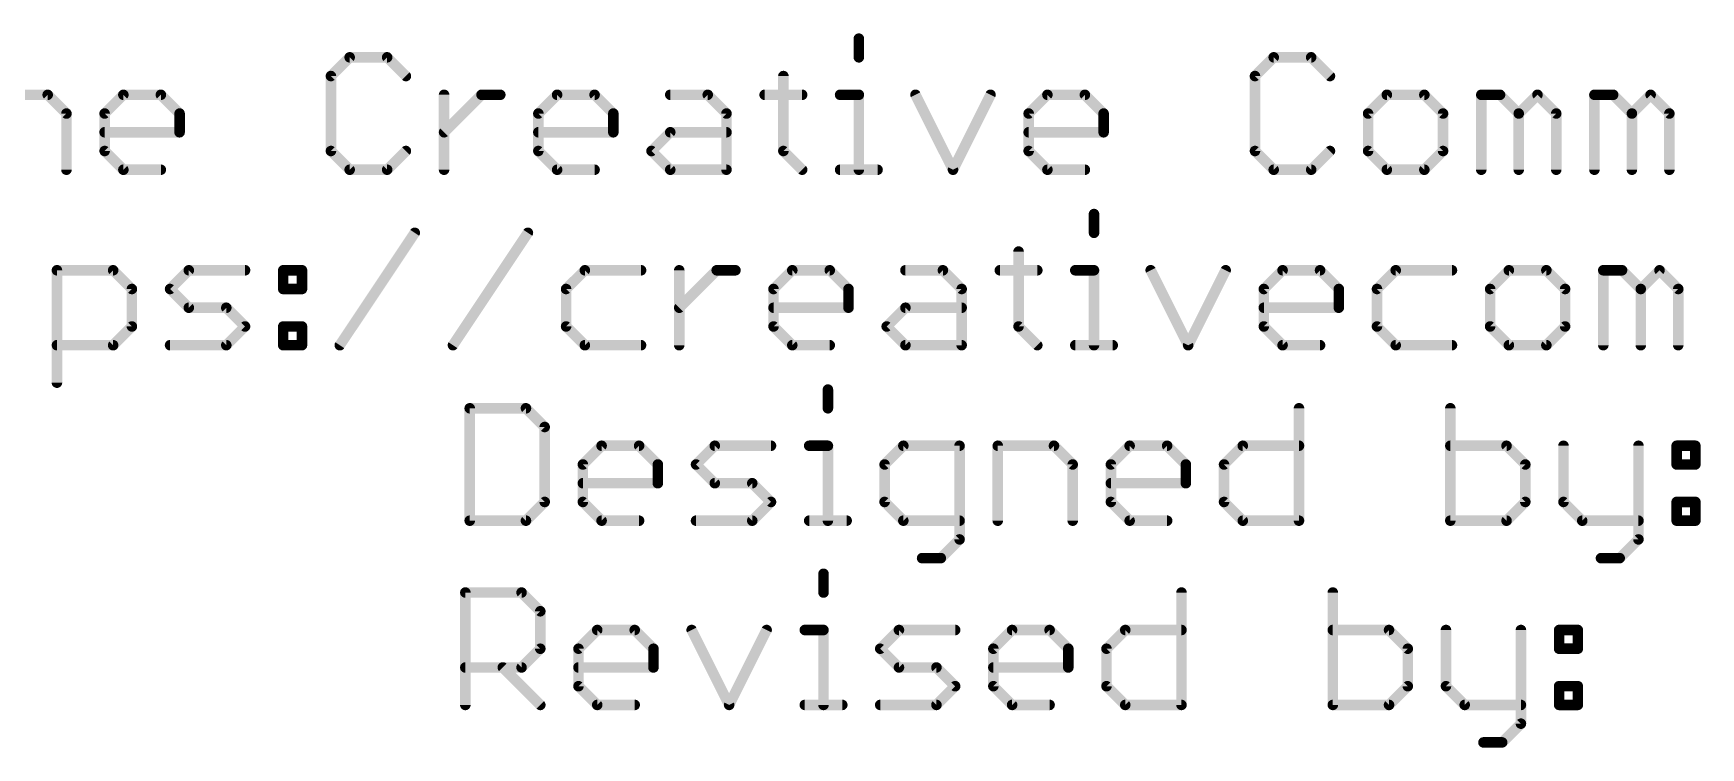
# Model space of a CAD drawing. Extents: x -53 to 61, y -36 to 25.
# Drawn here: x -27.05 to -2.92, y -35.54 to -25.2 of the extents above; entities that cross this region are included whole.
import ezdxf

# ---------------------------------------------------------------- set-up
doc = ezdxf.new("R2010")
doc.units = 0
doc.layers.add('51', color=53, linetype='CONTINUOUS')

msp = doc.modelspace()

# ---------------------------------------------------------------- linework, layer by layer
at = {"layer": '51', "const_width": 0.1524}
for points in [[(-15.1053, -25.2716), (-15.1053, -25.5428)], [(-22.4725, -25.5428), (-22.7436, -25.814)], [(-21.9301, -25.5428), (-22.4725, -25.5428)], [(-21.659, -25.814), (-21.9301, -25.5428)], [(-9.1024, -25.5428), (-9.3735, -25.814)], [(-8.56, -25.5428), (-9.1024, -25.5428)], [(-8.2889, -25.814), (-8.56, -25.5428)], [(-22.7436, -25.814), (-22.7436, -26.8986)], [(-16.1967, -25.814), (-16.1967, -26.8986)], [(-9.3735, -25.814), (-9.3735, -26.8986)], [(-27.3839, -26.0851), (-26.8416, -26.0851)], [(-26.8416, -26.0851), (-26.5704, -26.3563)], [(-26.0179, -26.3563), (-25.7468, -26.0851)], [(-25.7468, -26.0851), (-25.2044, -26.0851)], [(-25.2044, -26.0851), (-24.9333, -26.3563)], [(-21.1065, -27.1698), (-21.1065, -26.0851)], [(-21.1065, -26.6275), (-20.5641, -26.0851)], [(-20.5641, -26.0851), (-20.293, -26.0851)], [(-19.7422, -26.3563), (-19.471, -26.0851)], [(-19.471, -26.0851), (-18.9287, -26.0851)], [(-18.9287, -26.0851), (-18.6575, -26.3563)], [(-17.8339, -26.0851), (-17.2915, -26.0851)], [(-17.2915, -26.0851), (-17.0204, -26.3563)], [(-16.4679, -26.0851), (-15.9255, -26.0851)], [(-15.3764, -26.0851), (-15.1053, -26.0851)], [(-15.1053, -26.0851), (-15.1053, -27.1698)], [(-14.285, -26.0851), (-13.7427, -27.1698)], [(-13.7427, -27.1698), (-13.2003, -26.0851)], [(-12.6478, -26.3563), (-12.3767, -26.0851)], [(-12.3767, -26.0851), (-11.8343, -26.0851)], [(-11.8343, -26.0851), (-11.5632, -26.3563)], [(-7.4652, -26.0851), (-7.7364, -26.3563)], [(-6.9229, -26.0851), (-7.4652, -26.0851)], [(-6.6517, -26.3563), (-6.9229, -26.0851)], [(-6.0992, -27.1698), (-6.0992, -26.0851)], [(-6.0992, -26.0851), (-5.828, -26.0851)], [(-5.828, -26.0851), (-5.5569, -26.3563)], [(-5.5569, -26.3563), (-5.2857, -26.0851)], [(-5.2857, -26.0851), (-5.0145, -26.3563)], [(-4.4621, -27.1698), (-4.4621, -26.0851)], [(-4.4621, -26.0851), (-4.1909, -26.0851)], [(-4.1909, -26.0851), (-3.9197, -26.3563)], [(-3.9197, -26.3563), (-3.6486, -26.0851)], [(-3.6486, -26.0851), (-3.3774, -26.3563)], [(-26.5704, -26.3563), (-26.5704, -27.1698)], [(-26.0179, -26.8986), (-26.0179, -26.3563)], [(-24.9333, -26.3563), (-24.9333, -26.6275)], [(-19.7422, -26.8986), (-19.7422, -26.3563)], [(-18.6575, -26.3563), (-18.6575, -26.6275)], [(-17.0204, -26.3563), (-17.0204, -27.1698)], [(-12.6478, -26.8986), (-12.6478, -26.3563)], [(-11.5632, -26.3563), (-11.5632, -26.6275)], [(-7.7364, -26.3563), (-7.7364, -26.8986)], [(-6.6517, -26.8986), (-6.6517, -26.3563)], [(-5.5569, -26.3563), (-5.5569, -27.1698)], [(-5.0145, -26.3563), (-5.0145, -27.1698)], [(-3.9197, -26.3563), (-3.9197, -27.1698)], [(-3.3774, -26.3563), (-3.3774, -27.1698)], [(-24.9333, -26.6275), (-26.0179, -26.6275)], [(-18.6575, -26.6275), (-19.7422, -26.6275)], [(-18.105, -26.8986), (-17.8339, -26.6275)], [(-17.8339, -26.6275), (-17.0204, -26.6275)], [(-11.5632, -26.6275), (-12.6478, -26.6275)], [(-25.7468, -27.1698), (-26.0179, -26.8986)], [(-22.7436, -26.8986), (-22.4725, -27.1698)], [(-21.9301, -27.1698), (-21.659, -26.8986)], [(-19.471, -27.1698), (-19.7422, -26.8986)], [(-17.8339, -27.1698), (-18.105, -26.8986)], [(-16.1967, -26.8986), (-15.9255, -27.1698)], [(-12.3767, -27.1698), (-12.6478, -26.8986)], [(-9.3735, -26.8986), (-9.1024, -27.1698)], [(-8.56, -27.1698), (-8.2889, -26.8986)], [(-7.7364, -26.8986), (-7.4652, -27.1698)], [(-6.9229, -27.1698), (-6.6517, -26.8986)], [(-25.2044, -27.1698), (-25.7468, -27.1698)], [(-22.4725, -27.1698), (-21.9301, -27.1698)], [(-18.9287, -27.1698), (-19.471, -27.1698)], [(-17.0204, -27.1698), (-17.8339, -27.1698)], [(-15.3764, -27.1698), (-14.8341, -27.1698)], [(-11.8343, -27.1698), (-12.3767, -27.1698)], [(-9.1024, -27.1698), (-8.56, -27.1698)], [(-7.4652, -27.1698), (-6.9229, -27.1698)], [(-11.7025, -27.8116), (-11.7025, -28.0828)], [(-22.6152, -29.7098), (-21.5306, -28.0828)], [(-20.9781, -29.7098), (-19.8934, -28.0828)], [(-12.794, -28.354), (-12.794, -29.4386)], [(-26.7081, -30.2521), (-26.7081, -28.6251)], [(-26.7081, -28.6251), (-25.8946, -28.6251)], [(-25.8946, -28.6251), (-25.6235, -28.8963)], [(-25.071, -28.8963), (-24.7998, -28.6251)], [(-24.7998, -28.6251), (-23.9863, -28.6251)], [(-23.4338, -28.6251), (-23.1626, -28.6251)], [(-23.4338, -28.8963), (-23.4338, -28.6251)], [(-23.1626, -28.6251), (-23.1626, -28.8963)], [(-19.0697, -28.6251), (-19.3409, -28.8963)], [(-18.2563, -28.6251), (-19.0697, -28.6251)], [(-17.7038, -29.7098), (-17.7038, -28.6251)], [(-17.7038, -29.1675), (-17.1614, -28.6251)], [(-17.1614, -28.6251), (-16.8903, -28.6251)], [(-16.3395, -28.8963), (-16.0683, -28.6251)], [(-16.0683, -28.6251), (-15.526, -28.6251)], [(-15.526, -28.6251), (-15.2548, -28.8963)], [(-14.4311, -28.6251), (-13.8888, -28.6251)], [(-13.8888, -28.6251), (-13.6176, -28.8963)], [(-13.0651, -28.6251), (-12.5228, -28.6251)], [(-11.9737, -28.6251), (-11.7025, -28.6251)], [(-11.7025, -28.6251), (-11.7025, -29.7098)], [(-10.8823, -28.6251), (-10.3399, -29.7098)], [(-10.3399, -29.7098), (-9.7976, -28.6251)], [(-9.2451, -28.8963), (-8.974, -28.6251)], [(-8.974, -28.6251), (-8.4316, -28.6251)], [(-8.4316, -28.6251), (-8.1605, -28.8963)], [(-7.3368, -28.6251), (-7.608, -28.8963)], [(-6.5233, -28.6251), (-7.3368, -28.6251)], [(-5.6996, -28.6251), (-5.9708, -28.8963)], [(-5.1573, -28.6251), (-5.6996, -28.6251)], [(-4.8861, -28.8963), (-5.1573, -28.6251)], [(-4.3336, -29.7098), (-4.3336, -28.6251)], [(-4.3336, -28.6251), (-4.0625, -28.6251)], [(-4.0625, -28.6251), (-3.7913, -28.8963)], [(-3.7913, -28.8963), (-3.5202, -28.6251)], [(-3.5202, -28.6251), (-3.249, -28.8963)], [(-25.6235, -28.8963), (-25.6235, -29.4386)], [(-24.7998, -29.1675), (-25.071, -28.8963)], [(-23.1626, -28.8963), (-23.4338, -28.8963)], [(-19.3409, -28.8963), (-19.3409, -29.4386)], [(-16.3395, -29.4386), (-16.3395, -28.8963)], [(-15.2548, -28.8963), (-15.2548, -29.1675)], [(-13.6176, -28.8963), (-13.6176, -29.7098)], [(-9.2451, -29.4386), (-9.2451, -28.8963)], [(-8.1605, -28.8963), (-8.1605, -29.1675)], [(-7.608, -28.8963), (-7.608, -29.4386)], [(-5.9708, -28.8963), (-5.9708, -29.4386)], [(-4.8861, -29.4386), (-4.8861, -28.8963)], [(-3.7913, -28.8963), (-3.7913, -29.7098)], [(-3.249, -28.8963), (-3.249, -29.7098)], [(-24.2575, -29.1675), (-24.7998, -29.1675)], [(-23.9863, -29.4386), (-24.2575, -29.1675)], [(-15.2548, -29.1675), (-16.3395, -29.1675)], [(-14.7023, -29.4386), (-14.4311, -29.1675)], [(-14.4311, -29.1675), (-13.6176, -29.1675)], [(-8.1605, -29.1675), (-9.2451, -29.1675)], [(-25.6235, -29.4386), (-25.8946, -29.7098)], [(-24.2575, -29.7098), (-23.9863, -29.4386)], [(-23.4338, -29.4386), (-23.1626, -29.4386)], [(-23.4338, -29.7098), (-23.4338, -29.4386)], [(-23.1626, -29.4386), (-23.1626, -29.7098)], [(-19.3409, -29.4386), (-19.0697, -29.7098)], [(-16.0683, -29.7098), (-16.3395, -29.4386)], [(-14.4311, -29.7098), (-14.7023, -29.4386)], [(-12.794, -29.4386), (-12.5228, -29.7098)], [(-8.974, -29.7098), (-9.2451, -29.4386)], [(-7.608, -29.4386), (-7.3368, -29.7098)], [(-5.9708, -29.4386), (-5.6996, -29.7098)], [(-5.1573, -29.7098), (-4.8861, -29.4386)], [(-25.8946, -29.7098), (-26.7081, -29.7098)], [(-25.071, -29.7098), (-24.2575, -29.7098)], [(-23.1626, -29.7098), (-23.4338, -29.7098)], [(-19.0697, -29.7098), (-18.2563, -29.7098)], [(-15.526, -29.7098), (-16.0683, -29.7098)], [(-13.6176, -29.7098), (-14.4311, -29.7098)], [(-11.9737, -29.7098), (-11.4314, -29.7098)], [(-8.4316, -29.7098), (-8.974, -29.7098)], [(-7.3368, -29.7098), (-6.5233, -29.7098)], [(-5.6996, -29.7098), (-5.1573, -29.7098)], [(-15.5527, -30.3516), (-15.5527, -30.6228)], [(-20.7353, -30.6228), (-20.7353, -32.2498)], [(-19.9218, -30.6228), (-20.7353, -30.6228)], [(-19.6506, -30.894), (-19.9218, -30.6228)], [(-8.7363, -30.6228), (-8.7363, -32.2498)], [(-6.5466, -30.6228), (-6.5466, -32.2498)], [(-19.6506, -31.9786), (-19.6506, -30.894)], [(-19.0981, -31.4363), (-18.827, -31.1651)], [(-18.827, -31.1651), (-18.2846, -31.1651)], [(-18.2846, -31.1651), (-18.0135, -31.4363)], [(-17.461, -31.4363), (-17.1898, -31.1651)], [(-17.1898, -31.1651), (-16.3763, -31.1651)], [(-15.8238, -31.1651), (-15.5527, -31.1651)], [(-15.5527, -31.1651), (-15.5527, -32.2498)], [(-14.4612, -31.1651), (-14.7324, -31.4363)], [(-13.6477, -31.1651), (-14.4612, -31.1651)], [(-13.6477, -32.521), (-13.6477, -31.1651)], [(-13.0952, -32.2498), (-13.0952, -31.1651)], [(-13.0952, -31.1651), (-12.2817, -31.1651)], [(-12.2817, -31.1651), (-12.0106, -31.4363)], [(-11.4581, -31.4363), (-11.1869, -31.1651)], [(-11.1869, -31.1651), (-10.6446, -31.1651)], [(-10.6446, -31.1651), (-10.3734, -31.4363)], [(-9.8209, -31.4363), (-9.5498, -31.1651)], [(-9.5498, -31.1651), (-8.7363, -31.1651)], [(-5.7331, -31.1651), (-6.5466, -31.1651)], [(-5.462, -31.4363), (-5.7331, -31.1651)], [(-4.9095, -31.1651), (-4.9095, -31.9786)], [(-3.8248, -31.1651), (-3.8248, -32.521)], [(-3.2723, -31.1651), (-3.0011, -31.1651)], [(-3.2723, -31.4363), (-3.2723, -31.1651)], [(-3.0011, -31.1651), (-3.0011, -31.4363)], [(-19.0981, -31.9786), (-19.0981, -31.4363)], [(-18.0135, -31.4363), (-18.0135, -31.7075)], [(-17.1898, -31.7075), (-17.461, -31.4363)], [(-14.7324, -31.4363), (-14.7324, -31.9786)], [(-12.0106, -31.4363), (-12.0106, -32.2498)], [(-11.4581, -31.9786), (-11.4581, -31.4363)], [(-10.3734, -31.4363), (-10.3734, -31.7075)], [(-9.8209, -31.9786), (-9.8209, -31.4363)], [(-5.462, -31.9786), (-5.462, -31.4363)], [(-3.0011, -31.4363), (-3.2723, -31.4363)], [(-18.0135, -31.7075), (-19.0981, -31.7075)], [(-16.6475, -31.7075), (-17.1898, -31.7075)], [(-16.3763, -31.9786), (-16.6475, -31.7075)], [(-10.3734, -31.7075), (-11.4581, -31.7075)], [(-19.9218, -32.2498), (-19.6506, -31.9786)], [(-18.827, -32.2498), (-19.0981, -31.9786)], [(-16.6475, -32.2498), (-16.3763, -31.9786)], [(-14.7324, -31.9786), (-14.4612, -32.2498)], [(-11.1869, -32.2498), (-11.4581, -31.9786)], [(-9.5498, -32.2498), (-9.8209, -31.9786)], [(-5.7331, -32.2498), (-5.462, -31.9786)], [(-4.9095, -31.9786), (-4.6383, -32.2498)], [(-3.2723, -31.9786), (-3.0011, -31.9786)], [(-3.2723, -32.2498), (-3.2723, -31.9786)], [(-3.0011, -31.9786), (-3.0011, -32.2498)], [(-20.7353, -32.2498), (-19.9218, -32.2498)], [(-18.2846, -32.2498), (-18.827, -32.2498)], [(-17.461, -32.2498), (-16.6475, -32.2498)], [(-15.8238, -32.2498), (-15.2815, -32.2498)], [(-14.4612, -32.2498), (-13.6477, -32.2498)], [(-10.6446, -32.2498), (-11.1869, -32.2498)], [(-8.7363, -32.2498), (-9.5498, -32.2498)], [(-6.5466, -32.2498), (-5.7331, -32.2498)], [(-4.6383, -32.2498), (-3.8248, -32.2498)], [(-3.0011, -32.2498), (-3.2723, -32.2498)], [(-13.9189, -32.7921), (-13.6477, -32.521)], [(-3.8248, -32.521), (-4.096, -32.7921)], [(-14.1901, -32.7921), (-13.9189, -32.7921)], [(-4.096, -32.7921), (-4.3671, -32.7921)], [(-15.6162, -33.0186), (-15.6162, -33.2898)], [(-20.7988, -34.9168), (-20.7988, -33.2898)], [(-20.7988, -33.2898), (-19.9853, -33.2898)], [(-19.9853, -33.2898), (-19.7141, -33.561)], [(-10.4369, -33.2898), (-10.4369, -34.9168)], [(-8.2473, -33.2898), (-8.2473, -34.9168)], [(-19.7141, -33.561), (-19.7141, -34.1033)], [(-19.1616, -34.1033), (-18.8905, -33.8321)], [(-18.8905, -33.8321), (-18.3482, -33.8321)], [(-18.3482, -33.8321), (-18.077, -34.1033)], [(-17.5245, -33.8321), (-16.9822, -34.9168)], [(-16.9822, -34.9168), (-16.4398, -33.8321)], [(-15.8873, -33.8321), (-15.6162, -33.8321)], [(-15.6162, -33.8321), (-15.6162, -34.9168)], [(-14.7959, -34.1033), (-14.5247, -33.8321)], [(-14.5247, -33.8321), (-13.7112, -33.8321)], [(-13.1587, -34.1033), (-12.8876, -33.8321)], [(-12.8876, -33.8321), (-12.3452, -33.8321)], [(-12.3452, -33.8321), (-12.0741, -34.1033)], [(-11.5216, -34.1033), (-11.2504, -33.8321)], [(-11.2504, -33.8321), (-10.4369, -33.8321)], [(-7.4338, -33.8321), (-8.2473, -33.8321)], [(-7.1626, -34.1033), (-7.4338, -33.8321)], [(-6.6101, -33.8321), (-6.6101, -34.6456)], [(-5.5255, -33.8321), (-5.5255, -35.188)], [(-4.973, -33.8321), (-4.7018, -33.8321)], [(-4.973, -34.1033), (-4.973, -33.8321)], [(-4.7018, -33.8321), (-4.7018, -34.1033)], [(-19.7141, -34.1033), (-19.9853, -34.3745)], [(-19.1616, -34.6456), (-19.1616, -34.1033)], [(-18.077, -34.1033), (-18.077, -34.3745)], [(-14.5247, -34.3745), (-14.7959, -34.1033)], [(-13.1587, -34.6456), (-13.1587, -34.1033)], [(-12.0741, -34.1033), (-12.0741, -34.3745)], [(-11.5216, -34.6456), (-11.5216, -34.1033)], [(-7.1626, -34.6456), (-7.1626, -34.1033)], [(-4.7018, -34.1033), (-4.973, -34.1033)], [(-19.9853, -34.3745), (-20.7988, -34.3745)], [(-20.2565, -34.3745), (-19.7141, -34.9168)], [(-18.077, -34.3745), (-19.1616, -34.3745)], [(-13.9824, -34.3745), (-14.5247, -34.3745)], [(-13.7112, -34.6456), (-13.9824, -34.3745)], [(-12.0741, -34.3745), (-13.1587, -34.3745)], [(-18.8905, -34.9168), (-19.1616, -34.6456)], [(-13.9824, -34.9168), (-13.7112, -34.6456)], [(-12.8876, -34.9168), (-13.1587, -34.6456)], [(-11.2504, -34.9168), (-11.5216, -34.6456)], [(-7.4338, -34.9168), (-7.1626, -34.6456)], [(-6.6101, -34.6456), (-6.339, -34.9168)], [(-4.973, -34.6456), (-4.7018, -34.6456)], [(-4.973, -34.9168), (-4.973, -34.6456)], [(-4.7018, -34.6456), (-4.7018, -34.9168)], [(-18.3482, -34.9168), (-18.8905, -34.9168)], [(-15.8873, -34.9168), (-15.345, -34.9168)], [(-14.7959, -34.9168), (-13.9824, -34.9168)], [(-12.3452, -34.9168), (-12.8876, -34.9168)], [(-10.4369, -34.9168), (-11.2504, -34.9168)], [(-8.2473, -34.9168), (-7.4338, -34.9168)], [(-6.339, -34.9168), (-5.5255, -34.9168)], [(-4.7018, -34.9168), (-4.973, -34.9168)], [(-5.5255, -35.188), (-5.7966, -35.4591)], [(-5.7966, -35.4591), (-6.0678, -35.4591)]]:
    msp.add_lwpolyline(points, dxfattribs=at)
at = {"layer": '51', "const_width": 0.0762}
for points in [[(-15.0672, -25.2716, 1), (-15.1434, -25.2716)], [(-22.4725, -25.5047, 1), (-22.4725, -25.5809)], [(-22.4455, -25.5698, 1), (-22.4994, -25.5159)], [(-21.9032, -25.5159, 1), (-21.9571, -25.5698)], [(-21.9301, -25.5809, 1), (-21.9301, -25.5047)], [(-15.1434, -25.5428, 1), (-15.0672, -25.5428)], [(-9.1024, -25.5047, 1), (-9.1024, -25.5809)], [(-9.0754, -25.5698, 1), (-9.1293, -25.5159)], [(-8.5331, -25.5159, 1), (-8.587, -25.5698)], [(-8.56, -25.5809, 1), (-8.56, -25.5047)], [(-22.7706, -25.787, 1), (-22.7167, -25.8409)], [(-22.7055, -25.814, 1), (-22.7817, -25.814)], [(-21.6859, -25.8409, 1), (-21.632, -25.787)], [(-16.1586, -25.814, 1), (-16.2348, -25.814)], [(-9.4005, -25.787, 1), (-9.3466, -25.8409)], [(-9.3354, -25.814, 1), (-9.4116, -25.814)], [(-8.3158, -25.8409, 1), (-8.2619, -25.787)], [(-26.8147, -26.0582, 1), (-26.8685, -26.1121)], [(-26.8416, -26.1232, 1), (-26.8416, -26.047)], [(-25.7468, -26.047, 1), (-25.7468, -26.1232)], [(-25.7198, -26.1121, 1), (-25.7737, -26.0582)], [(-25.1775, -26.0582, 1), (-25.2314, -26.1121)], [(-25.2044, -26.1232, 1), (-25.2044, -26.047)], [(-21.0684, -26.0851, 1), (-21.1446, -26.0851)], [(-20.5641, -26.047, 1), (-20.5641, -26.1232)], [(-20.5372, -26.1121, 1), (-20.5911, -26.0582)], [(-20.293, -26.1232, 1), (-20.293, -26.047)], [(-19.471, -26.047, 1), (-19.471, -26.1232)], [(-19.4441, -26.1121, 1), (-19.498, -26.0582)], [(-18.9017, -26.0582, 1), (-18.9556, -26.1121)], [(-18.9287, -26.1232, 1), (-18.9287, -26.047)], [(-17.8339, -26.047, 1), (-17.8339, -26.1232)], [(-17.2646, -26.0582, 1), (-17.3185, -26.1121)], [(-17.2915, -26.1232, 1), (-17.2915, -26.047)], [(-16.4679, -26.047, 1), (-16.4679, -26.1232)], [(-15.9255, -26.1232, 1), (-15.9255, -26.047)], [(-15.3764, -26.047, 1), (-15.3764, -26.1232)], [(-15.0672, -26.0851, 1), (-15.1434, -26.0851)], [(-15.1053, -26.1232, 1), (-15.1053, -26.047)], [(-14.2509, -26.0681, 1), (-14.3191, -26.1022)], [(-13.1663, -26.1022, 1), (-13.2344, -26.0681)], [(-12.3767, -26.047, 1), (-12.3767, -26.1232)], [(-12.3497, -26.1121, 1), (-12.4036, -26.0582)], [(-11.8074, -26.0582, 1), (-11.8613, -26.1121)], [(-11.8343, -26.1232, 1), (-11.8343, -26.047)], [(-7.4652, -26.047, 1), (-7.4652, -26.1232)], [(-7.4383, -26.1121, 1), (-7.4921, -26.0582)], [(-6.8959, -26.0582, 1), (-6.9498, -26.1121)], [(-6.9229, -26.1232, 1), (-6.9229, -26.047)], [(-6.0611, -26.0851, 1), (-6.1373, -26.0851)], [(-6.0992, -26.047, 1), (-6.0992, -26.1232)], [(-5.8011, -26.0582, 1), (-5.855, -26.1121)], [(-5.828, -26.1232, 1), (-5.828, -26.047)], [(-5.2588, -26.0582, 1), (-5.3127, -26.1121)], [(-5.2588, -26.1121, 1), (-5.3127, -26.0582)], [(-4.424, -26.0851, 1), (-4.5002, -26.0851)], [(-4.4621, -26.047, 1), (-4.4621, -26.1232)], [(-4.1639, -26.0582, 1), (-4.2178, -26.1121)], [(-4.1909, -26.1232, 1), (-4.1909, -26.047)], [(-3.6216, -26.0582, 1), (-3.6755, -26.1121)], [(-3.6216, -26.1121, 1), (-3.6755, -26.0582)], [(-26.5323, -26.3563, 1), (-26.6085, -26.3563)], [(-26.5974, -26.3832, 1), (-26.5435, -26.3294)], [(-25.9798, -26.3563, 1), (-26.056, -26.3563)], [(-26.0449, -26.3294, 1), (-25.991, -26.3832)], [(-24.8952, -26.3563, 1), (-24.9714, -26.3563)], [(-24.9602, -26.3832, 1), (-24.9063, -26.3294)], [(-19.7041, -26.3563, 1), (-19.7803, -26.3563)], [(-19.7691, -26.3294, 1), (-19.7152, -26.3832)], [(-18.6194, -26.3563, 1), (-18.6956, -26.3563)], [(-18.6845, -26.3832, 1), (-18.6306, -26.3294)], [(-16.9823, -26.3563, 1), (-17.0585, -26.3563)], [(-17.0473, -26.3832, 1), (-16.9934, -26.3294)], [(-12.6097, -26.3563, 1), (-12.6859, -26.3563)], [(-12.6748, -26.3294, 1), (-12.6209, -26.3832)], [(-11.5251, -26.3563, 1), (-11.6013, -26.3563)], [(-11.5901, -26.3832, 1), (-11.5362, -26.3294)], [(-7.6983, -26.3563, 1), (-7.7745, -26.3563)], [(-7.7633, -26.3294, 1), (-7.7094, -26.3832)], [(-6.6136, -26.3563, 1), (-6.6898, -26.3563)], [(-6.6786, -26.3832, 1), (-6.6248, -26.3294)], [(-5.5188, -26.3563, 1), (-5.595, -26.3563)], [(-5.5838, -26.3294, 1), (-5.5299, -26.3832)], [(-5.5838, -26.3832, 1), (-5.5299, -26.3294)], [(-4.9764, -26.3563, 1), (-5.0526, -26.3563)], [(-5.0415, -26.3832, 1), (-4.9876, -26.3294)], [(-3.8816, -26.3563, 1), (-3.9578, -26.3563)], [(-3.9467, -26.3294, 1), (-3.8928, -26.3832)], [(-3.9467, -26.3832, 1), (-3.8928, -26.3294)], [(-3.3393, -26.3563, 1), (-3.4155, -26.3563)], [(-3.4043, -26.3832, 1), (-3.3504, -26.3294)], [(-26.0179, -26.5894, 1), (-26.0179, -26.6656)], [(-24.9714, -26.6275, 1), (-24.8952, -26.6275)], [(-24.9333, -26.6656, 1), (-24.9333, -26.5894)], [(-21.1334, -26.6005, 1), (-21.0795, -26.6544)], [(-19.7422, -26.5894, 1), (-19.7422, -26.6656)], [(-18.6956, -26.6275, 1), (-18.6194, -26.6275)], [(-18.6575, -26.6656, 1), (-18.6575, -26.5894)], [(-17.8339, -26.5894, 1), (-17.8339, -26.6656)], [(-17.8069, -26.6544, 1), (-17.8608, -26.6005)], [(-17.0204, -26.6656, 1), (-17.0204, -26.5894)], [(-12.6478, -26.5894, 1), (-12.6478, -26.6656)], [(-11.6013, -26.6275, 1), (-11.5251, -26.6275)], [(-11.5632, -26.6656, 1), (-11.5632, -26.5894)], [(-25.991, -26.8717, 1), (-26.0449, -26.9256)], [(-26.056, -26.8986, 1), (-25.9798, -26.8986)], [(-22.7167, -26.8717, 1), (-22.7706, -26.9256)], [(-22.7817, -26.8986, 1), (-22.7055, -26.8986)], [(-21.632, -26.9256, 1), (-21.6859, -26.8717)], [(-19.7152, -26.8717, 1), (-19.7691, -26.9256)], [(-19.7803, -26.8986, 1), (-19.7041, -26.8986)], [(-18.0781, -26.8717, 1), (-18.132, -26.9256)], [(-18.132, -26.8717, 1), (-18.0781, -26.9256)], [(-16.1698, -26.8717, 1), (-16.2236, -26.9256)], [(-16.2348, -26.8986, 1), (-16.1586, -26.8986)], [(-12.6209, -26.8717, 1), (-12.6748, -26.9256)], [(-12.6859, -26.8986, 1), (-12.6097, -26.8986)], [(-9.3466, -26.8717, 1), (-9.4005, -26.9256)], [(-9.4116, -26.8986, 1), (-9.3354, -26.8986)], [(-8.2619, -26.9256, 1), (-8.3158, -26.8717)], [(-7.7094, -26.8717, 1), (-7.7633, -26.9256)], [(-7.7745, -26.8986, 1), (-7.6983, -26.8986)], [(-6.6898, -26.8986, 1), (-6.6136, -26.8986)], [(-6.6248, -26.9256, 1), (-6.6786, -26.8717)], [(-26.6085, -27.1698, 1), (-26.5323, -27.1698)], [(-25.7468, -27.1317, 1), (-25.7468, -27.2079)], [(-25.7737, -27.1967, 1), (-25.7198, -27.1429)], [(-25.2044, -27.2079, 1), (-25.2044, -27.1317)], [(-22.4725, -27.1317, 1), (-22.4725, -27.2079)], [(-22.4994, -27.1967, 1), (-22.4455, -27.1429)], [(-21.9571, -27.1429, 1), (-21.9032, -27.1967)], [(-21.9301, -27.2079, 1), (-21.9301, -27.1317)], [(-21.1446, -27.1698, 1), (-21.0684, -27.1698)], [(-19.471, -27.1317, 1), (-19.471, -27.2079)], [(-19.498, -27.1967, 1), (-19.4441, -27.1429)], [(-18.9287, -27.2079, 1), (-18.9287, -27.1317)], [(-17.8339, -27.1317, 1), (-17.8339, -27.2079)], [(-17.8608, -27.1967, 1), (-17.8069, -27.1429)], [(-17.0585, -27.1698, 1), (-16.9823, -27.1698)], [(-17.0204, -27.2079, 1), (-17.0204, -27.1317)], [(-15.9525, -27.1967, 1), (-15.8986, -27.1429)], [(-15.3764, -27.1317, 1), (-15.3764, -27.2079)], [(-15.1434, -27.1698, 1), (-15.0672, -27.1698)], [(-14.8341, -27.2079, 1), (-14.8341, -27.1317)], [(-13.7767, -27.1528, 1), (-13.7086, -27.1868)], [(-13.7767, -27.1868, 1), (-13.7086, -27.1528)], [(-12.3767, -27.1317, 1), (-12.3767, -27.2079)], [(-12.4036, -27.1967, 1), (-12.3497, -27.1429)], [(-11.8343, -27.2079, 1), (-11.8343, -27.1317)], [(-9.1024, -27.1317, 1), (-9.1024, -27.2079)], [(-9.1293, -27.1967, 1), (-9.0754, -27.1429)], [(-8.587, -27.1429, 1), (-8.5331, -27.1967)], [(-8.56, -27.2079, 1), (-8.56, -27.1317)], [(-7.4652, -27.1317, 1), (-7.4652, -27.2079)], [(-7.4921, -27.1967, 1), (-7.4383, -27.1429)], [(-6.9498, -27.1429, 1), (-6.8959, -27.1967)], [(-6.9229, -27.2079, 1), (-6.9229, -27.1317)], [(-6.1373, -27.1698, 1), (-6.0611, -27.1698)], [(-5.595, -27.1698, 1), (-5.5188, -27.1698)], [(-5.0526, -27.1698, 1), (-4.9764, -27.1698)], [(-4.5002, -27.1698, 1), (-4.424, -27.1698)], [(-3.9578, -27.1698, 1), (-3.8816, -27.1698)], [(-3.4155, -27.1698, 1), (-3.3393, -27.1698)], [(-11.6644, -27.8116, 1), (-11.7406, -27.8116)], [(-21.4989, -28.1039, 1), (-21.5623, -28.0617)], [(-19.8617, -28.1039, 1), (-19.9251, -28.0617)], [(-11.7406, -28.0828, 1), (-11.6644, -28.0828)], [(-12.7559, -28.354, 1), (-12.8321, -28.354)], [(-26.67, -28.6251, 1), (-26.7462, -28.6251)], [(-26.7081, -28.587, 1), (-26.7081, -28.6632)], [(-25.8677, -28.5982, 1), (-25.9216, -28.6521)], [(-25.8946, -28.6632, 1), (-25.8946, -28.587)], [(-24.7998, -28.587, 1), (-24.7998, -28.6632)], [(-24.7729, -28.6521, 1), (-24.8267, -28.5982)], [(-23.9863, -28.6632, 1), (-23.9863, -28.587)], [(-23.4338, -28.587, 1), (-23.4338, -28.6632)], [(-23.3957, -28.6251, 1), (-23.4719, -28.6251)], [(-23.1245, -28.6251, 1), (-23.2007, -28.6251)], [(-23.1626, -28.6632, 1), (-23.1626, -28.587)], [(-19.0697, -28.587, 1), (-19.0697, -28.6632)], [(-19.0428, -28.6521, 1), (-19.0967, -28.5982)], [(-18.2563, -28.6632, 1), (-18.2563, -28.587)], [(-17.6657, -28.6251, 1), (-17.7419, -28.6251)], [(-17.1614, -28.587, 1), (-17.1614, -28.6632)], [(-17.1345, -28.6521, 1), (-17.1884, -28.5982)], [(-16.8903, -28.6632, 1), (-16.8903, -28.587)], [(-16.0683, -28.587, 1), (-16.0683, -28.6632)], [(-16.0414, -28.6521, 1), (-16.0952, -28.5982)], [(-15.499, -28.5982, 1), (-15.5529, -28.6521)], [(-15.526, -28.6632, 1), (-15.526, -28.587)], [(-14.4311, -28.587, 1), (-14.4311, -28.6632)], [(-13.8619, -28.5982, 1), (-13.9157, -28.6521)], [(-13.8888, -28.6632, 1), (-13.8888, -28.587)], [(-13.0651, -28.587, 1), (-13.0651, -28.6632)], [(-12.5228, -28.6632, 1), (-12.5228, -28.587)], [(-11.9737, -28.587, 1), (-11.9737, -28.6632)], [(-11.6644, -28.6251, 1), (-11.7406, -28.6251)], [(-11.7025, -28.6632, 1), (-11.7025, -28.587)], [(-10.8482, -28.6081, 1), (-10.9163, -28.6422)], [(-9.7635, -28.6422, 1), (-9.8317, -28.6081)], [(-8.974, -28.587, 1), (-8.974, -28.6632)], [(-8.947, -28.6521, 1), (-9.0009, -28.5982)], [(-8.4047, -28.5982, 1), (-8.4586, -28.6521)], [(-8.4316, -28.6632, 1), (-8.4316, -28.587)], [(-7.3368, -28.587, 1), (-7.3368, -28.6632)], [(-7.3099, -28.6521, 1), (-7.3637, -28.5982)], [(-6.5233, -28.6632, 1), (-6.5233, -28.587)], [(-5.6996, -28.587, 1), (-5.6996, -28.6632)], [(-5.6727, -28.6521, 1), (-5.7266, -28.5982)], [(-5.1304, -28.5982, 1), (-5.1842, -28.6521)], [(-5.1573, -28.6632, 1), (-5.1573, -28.587)], [(-4.2955, -28.6251, 1), (-4.3717, -28.6251)], [(-4.3336, -28.587, 1), (-4.3336, -28.6632)], [(-4.0355, -28.5982, 1), (-4.0894, -28.6521)], [(-4.0625, -28.6632, 1), (-4.0625, -28.587)], [(-3.4932, -28.5982, 1), (-3.5471, -28.6521)], [(-3.4932, -28.6521, 1), (-3.5471, -28.5982)], [(-25.5854, -28.8963, 1), (-25.6616, -28.8963)], [(-25.6504, -28.9232, 1), (-25.5965, -28.8694)], [(-25.044, -28.8694, 1), (-25.0979, -28.9232)], [(-25.0979, -28.8694, 1), (-25.044, -28.9232)], [(-23.4338, -28.8582, 1), (-23.4338, -28.9344)], [(-23.4719, -28.8963, 1), (-23.3957, -28.8963)], [(-23.2007, -28.8963, 1), (-23.1245, -28.8963)], [(-23.1626, -28.9344, 1), (-23.1626, -28.8582)], [(-19.3028, -28.8963, 1), (-19.379, -28.8963)], [(-19.3679, -28.8694, 1), (-19.314, -28.9232)], [(-16.3014, -28.8963, 1), (-16.3776, -28.8963)], [(-16.3664, -28.8694, 1), (-16.3125, -28.9232)], [(-15.2167, -28.8963, 1), (-15.2929, -28.8963)], [(-15.2817, -28.9232, 1), (-15.2279, -28.8694)], [(-13.5795, -28.8963, 1), (-13.6557, -28.8963)], [(-13.6446, -28.9232, 1), (-13.5907, -28.8694)], [(-9.207, -28.8963, 1), (-9.2832, -28.8963)], [(-9.2721, -28.8694, 1), (-9.2182, -28.9232)], [(-8.1224, -28.8963, 1), (-8.1986, -28.8963)], [(-8.1874, -28.9232, 1), (-8.1335, -28.8694)], [(-7.5699, -28.8963, 1), (-7.6461, -28.8963)], [(-7.6349, -28.8694, 1), (-7.581, -28.9232)], [(-5.9327, -28.8963, 1), (-6.0089, -28.8963)], [(-5.9977, -28.8694, 1), (-5.9439, -28.9232)], [(-4.848, -28.8963, 1), (-4.9242, -28.8963)], [(-4.9131, -28.9232, 1), (-4.8592, -28.8694)], [(-3.7532, -28.8963, 1), (-3.8294, -28.8963)], [(-3.8183, -28.8694, 1), (-3.7644, -28.9232)], [(-3.8183, -28.9232, 1), (-3.7644, -28.8694)], [(-3.2109, -28.8963, 1), (-3.2871, -28.8963)], [(-3.2759, -28.9232, 1), (-3.222, -28.8694)], [(-24.7998, -29.1294, 1), (-24.7998, -29.2056)], [(-24.8267, -29.1944, 1), (-24.7729, -29.1405)], [(-24.2305, -29.1405, 1), (-24.2844, -29.1944)], [(-24.2575, -29.2056, 1), (-24.2575, -29.1294)], [(-17.7307, -29.1405, 1), (-17.6768, -29.1944)], [(-16.3395, -29.1294, 1), (-16.3395, -29.2056)], [(-15.2929, -29.1675, 1), (-15.2167, -29.1675)], [(-15.2548, -29.2056, 1), (-15.2548, -29.1294)], [(-14.4311, -29.1294, 1), (-14.4311, -29.2056)], [(-14.4042, -29.1944, 1), (-14.4581, -29.1405)], [(-13.6176, -29.2056, 1), (-13.6176, -29.1294)], [(-9.2451, -29.1294, 1), (-9.2451, -29.2056)], [(-8.1986, -29.1675, 1), (-8.1224, -29.1675)], [(-8.1605, -29.2056, 1), (-8.1605, -29.1294)], [(-25.6616, -29.4386, 1), (-25.5854, -29.4386)], [(-25.5965, -29.4656, 1), (-25.6504, -29.4117)], [(-23.9594, -29.4656, 1), (-24.0132, -29.4117)], [(-24.0132, -29.4656, 1), (-23.9594, -29.4117)], [(-23.4338, -29.4005, 1), (-23.4338, -29.4767)], [(-23.3957, -29.4386, 1), (-23.4719, -29.4386)], [(-23.1245, -29.4386, 1), (-23.2007, -29.4386)], [(-23.1626, -29.4767, 1), (-23.1626, -29.4005)], [(-19.314, -29.4117, 1), (-19.3679, -29.4656)], [(-19.379, -29.4386, 1), (-19.3028, -29.4386)], [(-16.3125, -29.4117, 1), (-16.3664, -29.4656)], [(-16.3776, -29.4386, 1), (-16.3014, -29.4386)], [(-14.6754, -29.4117, 1), (-14.7292, -29.4656)], [(-14.7292, -29.4117, 1), (-14.6754, -29.4656)], [(-12.767, -29.4117, 1), (-12.8209, -29.4656)], [(-12.8321, -29.4386, 1), (-12.7559, -29.4386)], [(-9.2182, -29.4117, 1), (-9.2721, -29.4656)], [(-9.2832, -29.4386, 1), (-9.207, -29.4386)], [(-7.581, -29.4117, 1), (-7.6349, -29.4656)], [(-7.6461, -29.4386, 1), (-7.5699, -29.4386)], [(-5.9439, -29.4117, 1), (-5.9977, -29.4656)], [(-6.0089, -29.4386, 1), (-5.9327, -29.4386)], [(-4.9242, -29.4386, 1), (-4.848, -29.4386)], [(-4.8592, -29.4656, 1), (-4.9131, -29.4117)], [(-26.7081, -29.6717, 1), (-26.7081, -29.7479)], [(-25.9216, -29.6829, 1), (-25.8677, -29.7367)], [(-25.8946, -29.7479, 1), (-25.8946, -29.6717)], [(-25.071, -29.6717, 1), (-25.071, -29.7479)], [(-24.2844, -29.6829, 1), (-24.2305, -29.7367)], [(-24.2575, -29.7479, 1), (-24.2575, -29.6717)], [(-23.4338, -29.6717, 1), (-23.4338, -29.7479)], [(-23.4719, -29.7098, 1), (-23.3957, -29.7098)], [(-23.2007, -29.7098, 1), (-23.1245, -29.7098)], [(-23.1626, -29.7479, 1), (-23.1626, -29.6717)], [(-22.6469, -29.6887, 1), (-22.5835, -29.7309)], [(-21.0098, -29.6887, 1), (-20.9464, -29.7309)], [(-19.0697, -29.6717, 1), (-19.0697, -29.7479)], [(-19.0967, -29.7367, 1), (-19.0428, -29.6829)], [(-18.2563, -29.7479, 1), (-18.2563, -29.6717)], [(-17.7419, -29.7098, 1), (-17.6657, -29.7098)], [(-16.0683, -29.6717, 1), (-16.0683, -29.7479)], [(-16.0952, -29.7367, 1), (-16.0414, -29.6829)], [(-15.526, -29.7479, 1), (-15.526, -29.6717)], [(-14.4311, -29.6717, 1), (-14.4311, -29.7479)], [(-14.4581, -29.7367, 1), (-14.4042, -29.6829)], [(-13.6557, -29.7098, 1), (-13.5795, -29.7098)], [(-13.6176, -29.7479, 1), (-13.6176, -29.6717)], [(-12.5498, -29.7367, 1), (-12.4959, -29.6829)], [(-11.9737, -29.6717, 1), (-11.9737, -29.7479)], [(-11.7406, -29.7098, 1), (-11.6644, -29.7098)], [(-11.4314, -29.7479, 1), (-11.4314, -29.6717)], [(-10.374, -29.6928, 1), (-10.3059, -29.7268)], [(-10.374, -29.7268, 1), (-10.3059, -29.6928)], [(-8.974, -29.6717, 1), (-8.974, -29.7479)], [(-9.0009, -29.7367, 1), (-8.947, -29.6829)], [(-8.4316, -29.7479, 1), (-8.4316, -29.6717)], [(-7.3368, -29.6717, 1), (-7.3368, -29.7479)], [(-7.3637, -29.7367, 1), (-7.3099, -29.6829)], [(-6.5233, -29.7479, 1), (-6.5233, -29.6717)], [(-5.6996, -29.6717, 1), (-5.6996, -29.7479)], [(-5.7266, -29.7367, 1), (-5.6727, -29.6829)], [(-5.1842, -29.6829, 1), (-5.1304, -29.7367)], [(-5.1573, -29.7479, 1), (-5.1573, -29.6717)], [(-4.3717, -29.7098, 1), (-4.2955, -29.7098)], [(-3.8294, -29.7098, 1), (-3.7532, -29.7098)], [(-3.2871, -29.7098, 1), (-3.2109, -29.7098)], [(-26.7462, -30.2521, 1), (-26.67, -30.2521)], [(-15.5146, -30.3516, 1), (-15.5908, -30.3516)], [(-20.6972, -30.6228, 1), (-20.7734, -30.6228)], [(-20.7353, -30.5847, 1), (-20.7353, -30.6609)], [(-19.8949, -30.5959, 1), (-19.9487, -30.6498)], [(-19.9218, -30.6609, 1), (-19.9218, -30.5847)], [(-15.5908, -30.6228, 1), (-15.5146, -30.6228)], [(-8.6982, -30.6228, 1), (-8.7744, -30.6228)], [(-6.5085, -30.6228, 1), (-6.5847, -30.6228)], [(-19.6125, -30.894, 1), (-19.6887, -30.894)], [(-19.6776, -30.9209, 1), (-19.6237, -30.867)], [(-18.827, -31.127, 1), (-18.827, -31.2032)], [(-18.8, -31.1921, 1), (-18.8539, -31.1382)], [(-18.2577, -31.1382, 1), (-18.3116, -31.1921)], [(-18.2846, -31.2032, 1), (-18.2846, -31.127)], [(-17.1898, -31.127, 1), (-17.1898, -31.2032)], [(-17.1629, -31.1921, 1), (-17.2168, -31.1382)], [(-16.3763, -31.2032, 1), (-16.3763, -31.127)], [(-15.8238, -31.127, 1), (-15.8238, -31.2032)], [(-15.5146, -31.1651, 1), (-15.5908, -31.1651)], [(-15.5527, -31.2032, 1), (-15.5527, -31.127)], [(-14.4612, -31.127, 1), (-14.4612, -31.2032)], [(-14.4343, -31.1921, 1), (-14.4882, -31.1382)], [(-13.6096, -31.1651, 1), (-13.6858, -31.1651)], [(-13.6477, -31.2032, 1), (-13.6477, -31.127)], [(-13.0571, -31.1651, 1), (-13.1333, -31.1651)], [(-13.0952, -31.127, 1), (-13.0952, -31.2032)], [(-12.2548, -31.1382, 1), (-12.3087, -31.1921)], [(-12.2817, -31.2032, 1), (-12.2817, -31.127)], [(-11.1869, -31.127, 1), (-11.1869, -31.2032)], [(-11.16, -31.1921, 1), (-11.2139, -31.1382)], [(-10.6176, -31.1382, 1), (-10.6715, -31.1921)], [(-10.6446, -31.2032, 1), (-10.6446, -31.127)], [(-9.5498, -31.127, 1), (-9.5498, -31.2032)], [(-9.5228, -31.1921, 1), (-9.5767, -31.1382)], [(-8.7363, -31.2032, 1), (-8.7363, -31.127)], [(-6.5466, -31.127, 1), (-6.5466, -31.2032)], [(-5.7062, -31.1382, 1), (-5.7601, -31.1921)], [(-5.7331, -31.2032, 1), (-5.7331, -31.127)], [(-4.8714, -31.1651, 1), (-4.9476, -31.1651)], [(-3.7867, -31.1651, 1), (-3.8629, -31.1651)], [(-3.2723, -31.127, 1), (-3.2723, -31.2032)], [(-3.2342, -31.1651, 1), (-3.3104, -31.1651)], [(-2.963, -31.1651, 1), (-3.0392, -31.1651)], [(-3.0011, -31.2032, 1), (-3.0011, -31.127)], [(-19.06, -31.4363, 1), (-19.1362, -31.4363)], [(-17.9754, -31.4363, 1), (-18.0516, -31.4363)], [(-17.434, -31.4094, 1), (-17.4879, -31.4632)], [(-14.6943, -31.4363, 1), (-14.7705, -31.4363)], [(-11.9725, -31.4363, 1), (-12.0487, -31.4363)], [(-11.42, -31.4363, 1), (-11.4962, -31.4363)], [(-10.3353, -31.4363, 1), (-10.4115, -31.4363)], [(-9.7828, -31.4363, 1), (-9.859, -31.4363)], [(-5.4239, -31.4363, 1), (-5.5001, -31.4363)], [(-3.2723, -31.3982, 1), (-3.2723, -31.4744)], [(-3.0011, -31.4744, 1), (-3.0011, -31.3982)], [(-19.1251, -31.4094, 1), (-19.0712, -31.4632)], [(-18.0404, -31.4632, 1), (-17.9865, -31.4094)], [(-17.4879, -31.4094, 1), (-17.434, -31.4632)], [(-14.7593, -31.4094, 1), (-14.7055, -31.4632)], [(-12.0375, -31.4632, 1), (-11.9836, -31.4094)], [(-11.485, -31.4094, 1), (-11.4311, -31.4632)], [(-10.4004, -31.4632, 1), (-10.3465, -31.4094)], [(-9.8479, -31.4094, 1), (-9.794, -31.4632)], [(-5.4889, -31.4632, 1), (-5.435, -31.4094)], [(-3.3104, -31.4363, 1), (-3.2342, -31.4363)], [(-3.0392, -31.4363, 1), (-2.963, -31.4363)], [(-19.0981, -31.6694, 1), (-19.0981, -31.7456)], [(-18.0516, -31.7075, 1), (-17.9754, -31.7075)], [(-18.0135, -31.7456, 1), (-18.0135, -31.6694)], [(-17.1898, -31.6694, 1), (-17.1898, -31.7456)], [(-17.2168, -31.7344, 1), (-17.1629, -31.6805)], [(-16.6206, -31.6805, 1), (-16.6744, -31.7344)], [(-16.6475, -31.7456, 1), (-16.6475, -31.6694)], [(-11.4581, -31.6694, 1), (-11.4581, -31.7456)], [(-10.4115, -31.7075, 1), (-10.3353, -31.7075)], [(-10.3734, -31.7456, 1), (-10.3734, -31.6694)], [(-19.6887, -31.9786, 1), (-19.6125, -31.9786)], [(-19.6237, -32.0056, 1), (-19.6776, -31.9517)], [(-19.0712, -31.9517, 1), (-19.1251, -32.0056)], [(-19.1362, -31.9786, 1), (-19.06, -31.9786)], [(-16.3494, -32.0056, 1), (-16.4033, -31.9517)], [(-16.4033, -32.0056, 1), (-16.3494, -31.9517)], [(-14.7055, -31.9517, 1), (-14.7593, -32.0056)], [(-14.7705, -31.9786, 1), (-14.6943, -31.9786)], [(-11.4311, -31.9517, 1), (-11.485, -32.0056)], [(-11.4962, -31.9786, 1), (-11.42, -31.9786)], [(-9.794, -31.9517, 1), (-9.8479, -32.0056)], [(-9.859, -31.9786, 1), (-9.7828, -31.9786)], [(-5.5001, -31.9786, 1), (-5.4239, -31.9786)], [(-5.435, -32.0056, 1), (-5.4889, -31.9517)], [(-4.8825, -31.9517, 1), (-4.9364, -32.0056)], [(-4.9476, -31.9786, 1), (-4.8714, -31.9786)], [(-3.2723, -31.9405, 1), (-3.2723, -32.0167)], [(-3.2342, -31.9786, 1), (-3.3104, -31.9786)], [(-2.963, -31.9786, 1), (-3.0392, -31.9786)], [(-3.0011, -32.0167, 1), (-3.0011, -31.9405)], [(-20.7353, -32.2117, 1), (-20.7353, -32.2879)], [(-20.7734, -32.2498, 1), (-20.6972, -32.2498)], [(-19.9487, -32.2229, 1), (-19.8949, -32.2767)], [(-19.9218, -32.2879, 1), (-19.9218, -32.2117)], [(-18.827, -32.2117, 1), (-18.827, -32.2879)], [(-18.8539, -32.2767, 1), (-18.8, -32.2229)], [(-18.2846, -32.2879, 1), (-18.2846, -32.2117)], [(-17.461, -32.2117, 1), (-17.461, -32.2879)], [(-16.6744, -32.2229, 1), (-16.6206, -32.2767)], [(-16.6475, -32.2879, 1), (-16.6475, -32.2117)], [(-15.8238, -32.2117, 1), (-15.8238, -32.2879)], [(-15.5908, -32.2498, 1), (-15.5146, -32.2498)], [(-15.2815, -32.2879, 1), (-15.2815, -32.2117)], [(-14.4612, -32.2117, 1), (-14.4612, -32.2879)], [(-14.4882, -32.2767, 1), (-14.4343, -32.2229)], [(-13.6477, -32.2879, 1), (-13.6477, -32.2117)], [(-13.1333, -32.2498, 1), (-13.0571, -32.2498)], [(-12.0487, -32.2498, 1), (-11.9725, -32.2498)], [(-11.1869, -32.2117, 1), (-11.1869, -32.2879)], [(-11.2139, -32.2767, 1), (-11.16, -32.2229)], [(-10.6446, -32.2879, 1), (-10.6446, -32.2117)], [(-9.5498, -32.2117, 1), (-9.5498, -32.2879)], [(-9.5767, -32.2767, 1), (-9.5228, -32.2229)], [(-8.7744, -32.2498, 1), (-8.6982, -32.2498)], [(-8.7363, -32.2879, 1), (-8.7363, -32.2117)], [(-6.5466, -32.2117, 1), (-6.5466, -32.2879)], [(-6.5847, -32.2498, 1), (-6.5085, -32.2498)], [(-5.7601, -32.2229, 1), (-5.7062, -32.2767)], [(-5.7331, -32.2879, 1), (-5.7331, -32.2117)], [(-4.6383, -32.2117, 1), (-4.6383, -32.2879)], [(-4.6652, -32.2767, 1), (-4.6114, -32.2229)], [(-3.8248, -32.2879, 1), (-3.8248, -32.2117)], [(-3.2723, -32.2117, 1), (-3.2723, -32.2879)], [(-3.3104, -32.2498, 1), (-3.2342, -32.2498)], [(-3.0392, -32.2498, 1), (-2.963, -32.2498)], [(-3.0011, -32.2879, 1), (-3.0011, -32.2117)], [(-13.6858, -32.521, 1), (-13.6096, -32.521)], [(-13.6208, -32.5479, 1), (-13.6747, -32.494)], [(-3.8629, -32.521, 1), (-3.7867, -32.521)], [(-3.7979, -32.5479, 1), (-3.8517, -32.494)], [(-14.1901, -32.754, 1), (-14.1901, -32.8302)], [(-13.9458, -32.7652, 1), (-13.892, -32.8191)], [(-13.9189, -32.8302, 1), (-13.9189, -32.754)], [(-4.3671, -32.754, 1), (-4.3671, -32.8302)], [(-4.1229, -32.7652, 1), (-4.069, -32.8191)], [(-4.096, -32.8302, 1), (-4.096, -32.754)], [(-15.5781, -33.0186, 1), (-15.6543, -33.0186)], [(-20.7607, -33.2898, 1), (-20.8369, -33.2898)], [(-20.7988, -33.2517, 1), (-20.7988, -33.3279)], [(-19.9584, -33.2629, 1), (-20.0122, -33.3168)], [(-19.9853, -33.3279, 1), (-19.9853, -33.2517)], [(-15.6543, -33.2898, 1), (-15.5781, -33.2898)], [(-10.3988, -33.2898, 1), (-10.475, -33.2898)], [(-8.2092, -33.2898, 1), (-8.2854, -33.2898)], [(-19.676, -33.561, 1), (-19.7522, -33.561)], [(-19.7411, -33.5879, 1), (-19.6872, -33.534)], [(-18.8905, -33.794, 1), (-18.8905, -33.8702)], [(-18.8635, -33.8591, 1), (-18.9174, -33.8052)], [(-18.3212, -33.8052, 1), (-18.3751, -33.8591)], [(-18.3482, -33.8702, 1), (-18.3482, -33.794)], [(-17.4904, -33.8151, 1), (-17.5586, -33.8492)], [(-16.4058, -33.8492, 1), (-16.4739, -33.8151)], [(-15.8873, -33.794, 1), (-15.8873, -33.8702)], [(-15.5781, -33.8321, 1), (-15.6543, -33.8321)], [(-15.6162, -33.8702, 1), (-15.6162, -33.794)], [(-14.5247, -33.794, 1), (-14.5247, -33.8702)], [(-14.4978, -33.8591, 1), (-14.5517, -33.8052)], [(-13.7112, -33.8702, 1), (-13.7112, -33.794)], [(-12.8876, -33.794, 1), (-12.8876, -33.8702)], [(-12.8606, -33.8591, 1), (-12.9145, -33.8052)], [(-12.3183, -33.8052, 1), (-12.3722, -33.8591)], [(-12.3452, -33.8702, 1), (-12.3452, -33.794)], [(-11.2504, -33.794, 1), (-11.2504, -33.8702)], [(-11.2235, -33.8591, 1), (-11.2774, -33.8052)], [(-10.4369, -33.8702, 1), (-10.4369, -33.794)], [(-8.2473, -33.794, 1), (-8.2473, -33.8702)], [(-7.4068, -33.8052, 1), (-7.4607, -33.8591)], [(-7.4338, -33.8702, 1), (-7.4338, -33.794)], [(-6.572, -33.8321, 1), (-6.6482, -33.8321)], [(-5.4874, -33.8321, 1), (-5.5636, -33.8321)], [(-4.973, -33.794, 1), (-4.973, -33.8702)], [(-4.9349, -33.8321, 1), (-5.0111, -33.8321)], [(-4.6637, -33.8321, 1), (-4.7399, -33.8321)], [(-4.7018, -33.8702, 1), (-4.7018, -33.794)], [(-19.7522, -34.1033, 1), (-19.676, -34.1033)], [(-19.6872, -34.1302, 1), (-19.7411, -34.0764)], [(-19.1235, -34.1033, 1), (-19.1997, -34.1033)], [(-19.1886, -34.0764, 1), (-19.1347, -34.1302)], [(-18.0389, -34.1033, 1), (-18.1151, -34.1033)], [(-18.1039, -34.1302, 1), (-18.05, -34.0764)], [(-14.769, -34.0764, 1), (-14.8228, -34.1302)], [(-14.8228, -34.0764, 1), (-14.769, -34.1302)], [(-13.1206, -34.1033, 1), (-13.1968, -34.1033)], [(-13.1857, -34.0764, 1), (-13.1318, -34.1302)], [(-12.036, -34.1033, 1), (-12.1122, -34.1033)], [(-12.101, -34.1302, 1), (-12.0471, -34.0764)], [(-11.4835, -34.1033, 1), (-11.5597, -34.1033)], [(-11.5485, -34.0764, 1), (-11.4946, -34.1302)], [(-7.1245, -34.1033, 1), (-7.2007, -34.1033)], [(-7.1896, -34.1302, 1), (-7.1357, -34.0764)], [(-4.973, -34.0652, 1), (-4.973, -34.1414)], [(-5.0111, -34.1033, 1), (-4.9349, -34.1033)], [(-4.7399, -34.1033, 1), (-4.6637, -34.1033)], [(-4.7018, -34.1414, 1), (-4.7018, -34.0652)], [(-20.7988, -34.3364, 1), (-20.7988, -34.4126)], [(-20.2295, -34.3475, 1), (-20.2834, -34.4014)], [(-20.0122, -34.3475, 1), (-19.9584, -34.4014)], [(-19.9853, -34.4126, 1), (-19.9853, -34.3364)], [(-19.1616, -34.3364, 1), (-19.1616, -34.4126)], [(-18.1151, -34.3745, 1), (-18.0389, -34.3745)], [(-18.077, -34.4126, 1), (-18.077, -34.3364)], [(-14.5247, -34.3364, 1), (-14.5247, -34.4126)], [(-14.5517, -34.4014, 1), (-14.4978, -34.3475)], [(-13.9555, -34.3475, 1), (-14.0093, -34.4014)], [(-13.9824, -34.4126, 1), (-13.9824, -34.3364)], [(-13.1587, -34.3364, 1), (-13.1587, -34.4126)], [(-12.1122, -34.3745, 1), (-12.036, -34.3745)], [(-12.0741, -34.4126, 1), (-12.0741, -34.3364)], [(-19.1347, -34.6187, 1), (-19.1886, -34.6726)], [(-19.1997, -34.6456, 1), (-19.1235, -34.6456)], [(-13.6843, -34.6726, 1), (-13.7382, -34.6187)], [(-13.7382, -34.6726, 1), (-13.6843, -34.6187)], [(-13.1318, -34.6187, 1), (-13.1857, -34.6726)], [(-13.1968, -34.6456, 1), (-13.1206, -34.6456)], [(-11.4946, -34.6187, 1), (-11.5485, -34.6726)], [(-11.5597, -34.6456, 1), (-11.4835, -34.6456)], [(-7.2007, -34.6456, 1), (-7.1245, -34.6456)], [(-7.1357, -34.6726, 1), (-7.1895, -34.6187)], [(-6.5832, -34.6187, 1), (-6.6371, -34.6726)], [(-6.6482, -34.6456, 1), (-6.572, -34.6456)], [(-4.973, -34.6075, 1), (-4.973, -34.6837)], [(-4.9349, -34.6456, 1), (-5.0111, -34.6456)], [(-4.6637, -34.6456, 1), (-4.7399, -34.6456)], [(-4.7018, -34.6837, 1), (-4.7018, -34.6075)], [(-20.8369, -34.9168, 1), (-20.7607, -34.9168)], [(-19.7411, -34.9437, 1), (-19.6872, -34.8899)], [(-18.8905, -34.8787, 1), (-18.8905, -34.9549)], [(-18.9174, -34.9437, 1), (-18.8635, -34.8899)], [(-18.3482, -34.9549, 1), (-18.3482, -34.8787)], [(-17.0162, -34.8998, 1), (-16.9481, -34.9338)], [(-17.0162, -34.9338, 1), (-16.9481, -34.8998)], [(-15.8873, -34.8787, 1), (-15.8873, -34.9549)], [(-15.6543, -34.9168, 1), (-15.5781, -34.9168)], [(-15.345, -34.9549, 1), (-15.345, -34.8787)], [(-14.7959, -34.8787, 1), (-14.7959, -34.9549)], [(-14.0093, -34.8899, 1), (-13.9555, -34.9437)], [(-13.9824, -34.9549, 1), (-13.9824, -34.8787)], [(-12.8876, -34.8787, 1), (-12.8876, -34.9549)], [(-12.9145, -34.9437, 1), (-12.8606, -34.8899)], [(-12.3452, -34.9549, 1), (-12.3452, -34.8787)], [(-11.2504, -34.8787, 1), (-11.2504, -34.9549)], [(-11.2774, -34.9437, 1), (-11.2235, -34.8899)], [(-10.475, -34.9168, 1), (-10.3988, -34.9168)], [(-10.4369, -34.9549, 1), (-10.4369, -34.8787)], [(-8.2473, -34.8787, 1), (-8.2473, -34.9549)], [(-8.2854, -34.9168, 1), (-8.2092, -34.9168)], [(-7.4607, -34.8899, 1), (-7.4068, -34.9437)], [(-7.4338, -34.9549, 1), (-7.4338, -34.8787)], [(-6.339, -34.8787, 1), (-6.339, -34.9549)], [(-6.3659, -34.9437, 1), (-6.312, -34.8899)], [(-5.5255, -34.9549, 1), (-5.5255, -34.8787)], [(-4.973, -34.8787, 1), (-4.973, -34.9549)], [(-5.0111, -34.9168, 1), (-4.9349, -34.9168)], [(-4.7399, -34.9168, 1), (-4.6637, -34.9168)], [(-4.7018, -34.9549, 1), (-4.7018, -34.8787)], [(-5.5636, -35.188, 1), (-5.4874, -35.188)], [(-5.4985, -35.2149, 1), (-5.5524, -35.161)], [(-6.0678, -35.421, 1), (-6.0678, -35.4972)], [(-5.8236, -35.4322, 1), (-5.7697, -35.4861)], [(-5.7966, -35.4972, 1), (-5.7966, -35.421)]]:
    msp.add_lwpolyline(points, format="xyb", dxfattribs=at)

doc.saveas('drawing.dxf')
